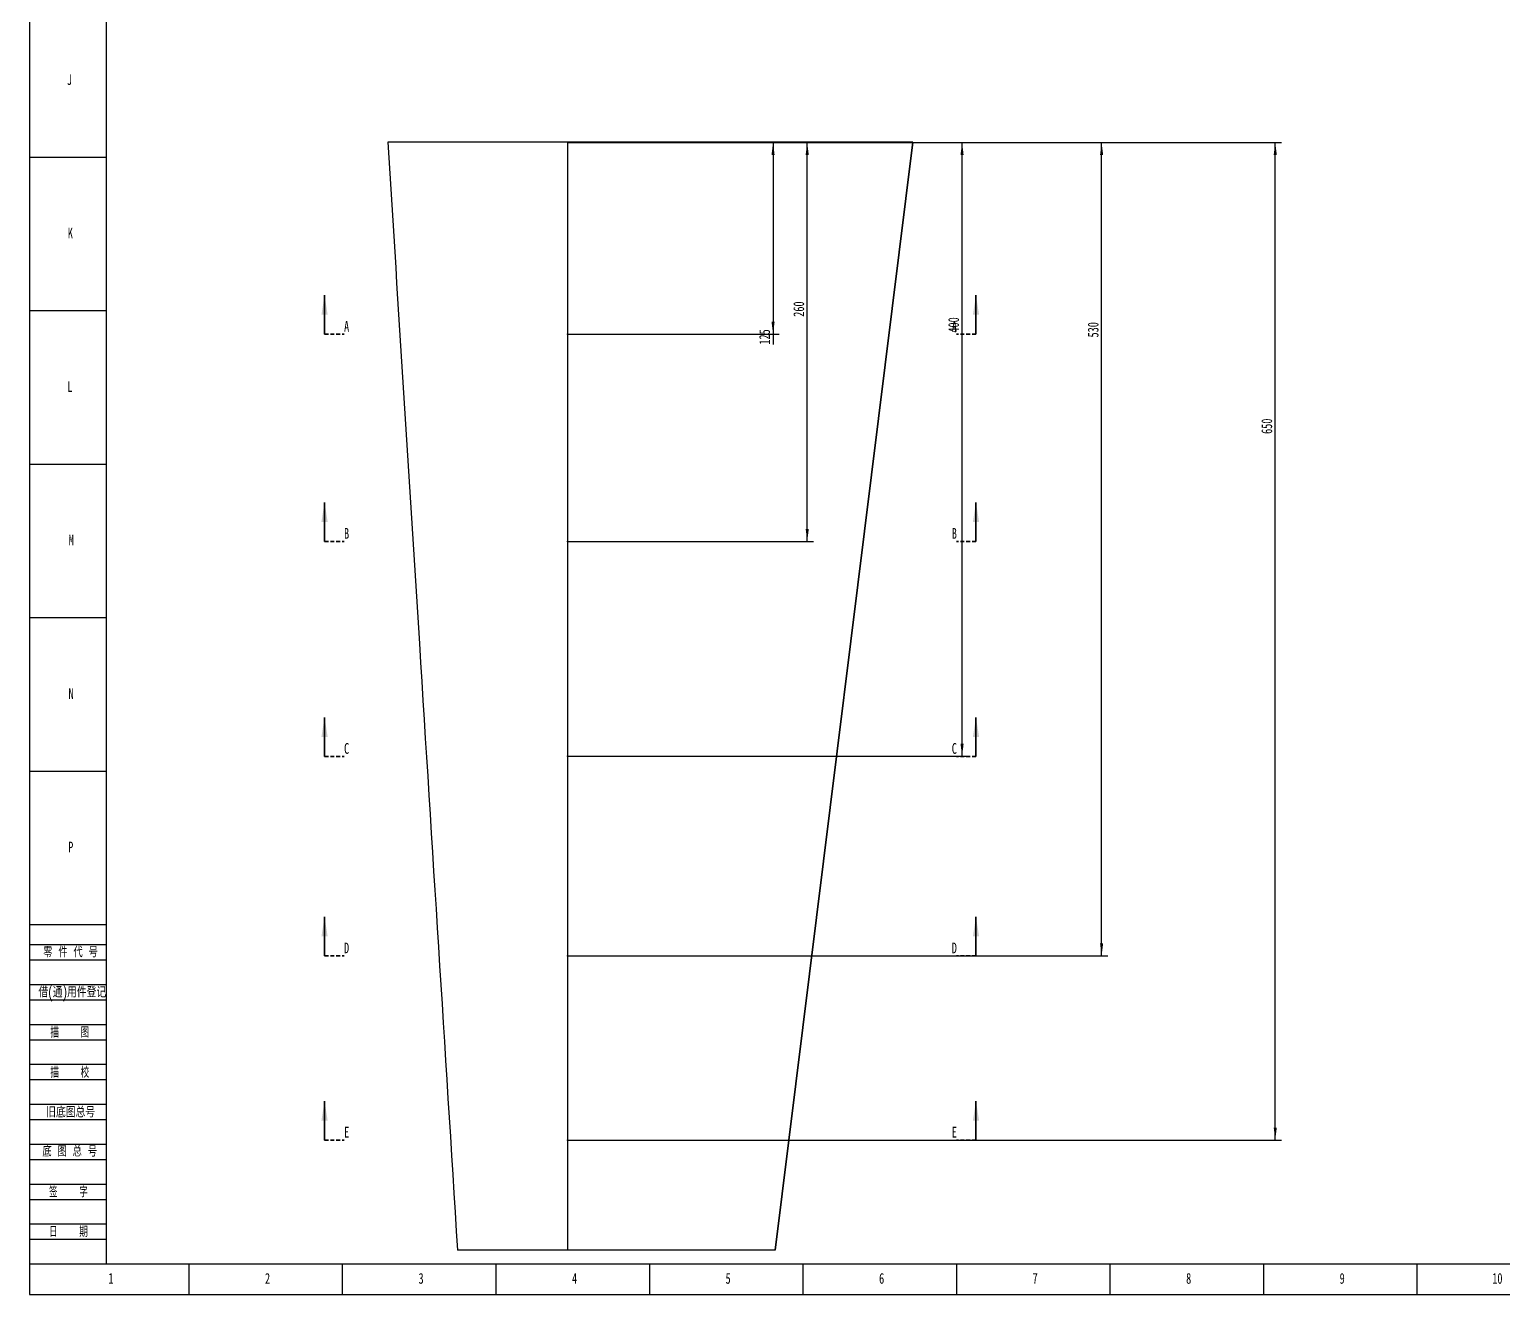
# Model space of a CAD drawing. Header units: millimetres. Extents: x 0 to 1189, y 0 to 841.
# Drawn here: x 0 to 479.8, y 0 to 412.1 of the extents above; entities that cross this region are included whole.
import ezdxf

# ---------------------------------------------------------------- set-up
doc = ezdxf.new("R2010")
doc.units = ezdxf.units.MM
doc.header["$PDSIZE"] = -1
doc.linetypes.add('HIDDEN', pattern=[1.905, 1.27, -0.635])
for name, color, linetype in [('10', 7, 'Continuous'), ('5', 7, 'Continuous'), ('9', 7, 'Continuous')]:
    doc.layers.add(name, color=color, linetype=linetype)
doc.styles.add('SLDTEXTSTYLE0', font='TXT', dxfattribs={"width": 0.7, "bigfont": 'bigfont'})
doc.styles.add('SLDTEXTSTYLE2', font='TXT', dxfattribs={"width": 0.614286, "bigfont": 'bigfont'})
doc.styles.add('SLDTEXTSTYLE4', font='TXT', dxfattribs={"width": 0.566667, "bigfont": 'bigfont'})
doc.styles.add('SLDTEXTSTYLE5', font='TXT', dxfattribs={"width": 0.7})
doc.dimstyles.new('SLDDIMSTYLE0', dxfattribs={"dimtxt": 3.5, "dimasz": 4.08, "dimexe": 0, "dimexo": 0.0625, "dimgap": 0.875, "dimtad": 2, "dimlfac": 2, "dimrnd": 1e-09, "dimzin": 12, "dimdsep": 46, "dimtxsty": 'SLDTEXTSTYLE5', "dimsah": 1, "dimcen": 0.09, "dimadec": 0, "dimazin": 3, "dimtfac": 1, "dimtofl": 0, "dimtmove": 0, "dimatfit": 3, "dimfxl": 1, "dimfrac": 2, "dimtolj": 1, "dimtzin": 12, "dimarcsym": 0})

# ---------------------------------------------------------------- blocks, each defined once
blk = doc.blocks.new('_D')
at = {"layer": '10', "transparency": 16777216}
for p, q in [((175.29, 375.32), (244.18, 375.32)), ((242.18, 375.32), (242.18, 312.82)), ((175.29, 312.82), (244.18, 312.82)), ((242.18, 312.82), (242.18, 309.43))]:
    blk.add_line(p, q, dxfattribs=at)
for points in [[(242.18, 375.32), (241.68, 371.24), (242.69, 371.24)], [(242.18, 312.82), (242.69, 316.9), (241.68, 316.9)]]:
    blk.add_solid(points, dxfattribs=at)
at = {"layer": '10', "transparency": 16777216, "insert": (237.67, 309.43), "char_height": 3.5, "attachment_point": 1, "rotation": 90, "style": 'SLDTEXTSTYLE5'}
blk.add_mtext('125', dxfattribs=at)
blk = doc.blocks.new('_D_1')
at = {"layer": '10', "transparency": 16777216}
for p, q in [((175.29, 375.32), (255.31, 375.32)), ((253.31, 245.32), (253.31, 375.32)), ((175.29, 245.32), (255.31, 245.32))]:
    blk.add_line(p, q, dxfattribs=at)
for points in [[(253.31, 375.32), (252.8, 371.24), (253.82, 371.24)], [(253.31, 245.32), (253.82, 249.4), (252.8, 249.4)]]:
    blk.add_solid(points, dxfattribs=at)
at = {"layer": '10', "transparency": 16777216, "insert": (248.8, 318.5), "char_height": 3.5, "attachment_point": 1, "rotation": 90, "style": 'SLDTEXTSTYLE5'}
blk.add_mtext('260', dxfattribs=at)
blk = doc.blocks.new('_D_2')
at = {"layer": '10', "transparency": 16777216}
for p, q in [((175.29, 375.32), (305.75, 375.32)), ((303.75, 175.32), (303.75, 375.32)), ((175.29, 175.32), (305.75, 175.32))]:
    blk.add_line(p, q, dxfattribs=at)
for points in [[(303.75, 375.32), (303.24, 371.24), (304.25, 371.24)], [(303.75, 175.32), (304.25, 179.4), (303.24, 179.4)]]:
    blk.add_solid(points, dxfattribs=at)
at = {"layer": '10', "transparency": 16777216, "insert": (299.23, 313.34), "char_height": 3.5, "attachment_point": 1, "rotation": 90, "style": 'SLDTEXTSTYLE5'}
blk.add_mtext('400', dxfattribs=at)
blk = doc.blocks.new('_D_3')
at = {"layer": '10', "transparency": 16777216}
for p, q in [((175.29, 375.32), (351.19, 375.32)), ((349.19, 110.32), (349.19, 375.32)), ((175.29, 110.32), (351.19, 110.32))]:
    blk.add_line(p, q, dxfattribs=at)
for points in [[(349.19, 375.32), (348.68, 371.24), (349.69, 371.24)], [(349.19, 110.32), (349.69, 114.4), (348.68, 114.4)]]:
    blk.add_solid(points, dxfattribs=at)
at = {"layer": '10', "transparency": 16777216, "insert": (344.67, 311.76), "char_height": 3.5, "attachment_point": 1, "rotation": 90, "style": 'SLDTEXTSTYLE5'}
blk.add_mtext('530', dxfattribs=at)
blk = doc.blocks.new('_D_4')
at = {"layer": '10', "transparency": 16777216}
for p, q in [((175.29, 375.32), (407.75, 375.32)), ((405.75, 50.32), (405.75, 375.32)), ((175.29, 50.32), (407.75, 50.32))]:
    blk.add_line(p, q, dxfattribs=at)
for points in [[(405.75, 375.32), (405.24, 371.24), (406.25, 371.24)], [(405.75, 50.32), (406.25, 54.4), (405.24, 54.4)]]:
    blk.add_solid(points, dxfattribs=at)
at = {"layer": '10', "transparency": 16777216, "insert": (401.23, 280.34), "char_height": 3.5, "attachment_point": 1, "rotation": 90, "style": 'SLDTEXTSTYLE5'}
blk.add_mtext('650', dxfattribs=at)

msp = doc.modelspace()

# ---------------------------------------------------------------- linework, layer by layer
at = {"color": 7, "linetype": 'Continuous', "lineweight": 25}
for p, q in [((175.2889, 375.3227), (175.2889, 14.4569)), ((287.6856, 375.3227), (242.8939, 14.4569)), ((242.8959, 14.4569), (287.6856, 375.3227))]:
    msp.add_line(p, q, dxfattribs=at)
at = {"color": 7, "linetype": 'Continuous', "lineweight": 35}
for p, q in [((96.1078, 312.8036), (96.1078, 325.5036)), ((308.2777, 312.8036), (308.2777, 325.5036)), ((96.1078, 245.3482), (96.1078, 258.0482)), ((308.2777, 245.3482), (308.2777, 258.0482)), ((96.1078, 175.3143), (96.1078, 188.0143)), ((308.2777, 175.3143), (308.2777, 188.0143)), ((96.1078, 110.3214), (96.1078, 123.0214)), ((308.2777, 110.3214), (308.2777, 123.0214)), ((96.1078, 50.3209), (96.1078, 63.0209)), ((308.2777, 50.3209), (308.2777, 63.0209))]:
    msp.add_line(p, q, dxfattribs=at)
at = {"color": 7, "linetype": 'HIDDEN', "lineweight": 35}
for p, q in [((96.1078, 312.8036), (102.4578, 312.8036)), ((308.2777, 312.8036), (301.9277, 312.8036)), ((96.1078, 245.3482), (102.4578, 245.3482)), ((308.2777, 245.3482), (301.9277, 245.3482)), ((96.1078, 175.3143), (102.4578, 175.3143)), ((308.2777, 175.3143), (301.9277, 175.3143)), ((96.1078, 110.3214), (102.4578, 110.3214)), ((308.2777, 110.3214), (301.9277, 110.3214)), ((96.1078, 50.3209), (102.4578, 50.3209)), ((308.2777, 50.3209), (301.9277, 50.3209))]:
    msp.add_line(p, q, dxfattribs=at)
at = {"color": 7, "linetype": 'Continuous', "lineweight": 25}
for points, knots in [([(116.7052, 375.3227), (120.1303, 320.8947), (127.7, 200.6065), (135.2708, 80.3175), (139.416, 14.4569)], [0, 0, 0, 0, 0.45248044, 1, 1, 1, 1]), ([(175.2889, 375.3227), (172.8422, 375.3227), (167.9488, 375.3227), (160.6301, 375.3227), (153.3612, 375.3227), (147.0578, 375.3227), (141.7112, 375.3227), (137.3002, 375.3227), (132.9688, 375.3227), (128.7603, 375.3227), (125.1387, 375.3227), (122.0731, 375.3227), (119.9854, 375.3227), (118.437, 375.3227), (117.5136, 375.3227), (116.9683, 375.3227), (116.6959, 375.3227), (116.734, 375.3227), (116.7432, 375.3227)], [0, 0, 0, 0, 0.11442122, 0.22883363, 0.34324331, 0.45764904, 0.5295668, 0.60148237, 0.67339433, 0.74529581, 0.81719114, 0.86825889, 0.91931609, 0.94485473, 0.9703764, 0.98314089, 0.9958987, 1, 1, 1, 1]), ([(287.6856, 375.3227), (287.1176, 375.3227), (286.1262, 375.3227), (284.7222, 375.3227), (283.4761, 375.3227), (282.2333, 375.3227), (280.9872, 375.3227), (279.7389, 375.3227), (278.4888, 375.3227), (277.2382, 375.3227), (275.57, 375.3227), (273.4876, 375.3227), (270.9918, 375.3227), (268.4979, 375.3227), (266.0062, 375.3227), (263.5148, 375.3227), (261.0233, 375.3227), (258.5353, 375.3227), (256.0507, 375.3227), (253.5683, 375.3227), (251.0821, 375.3227), (248.5908, 375.3227), (246.0916, 375.3227), (243.5836, 375.3227), (241.0831, 375.3227), (238.5899, 375.3227), (236.1046, 375.3227), (233.6098, 375.3227), (231.1054, 375.3227), (228.592, 375.3227), (226.0697, 375.3227), (223.5526, 375.3227), (221.042, 375.3227), (218.539, 375.3227), (216.0303, 375.3227), (213.5163, 375.3227), (210.9972, 375.3227), (208.4736, 375.3227), (205.9511, 375.3227), (203.4308, 375.3227), (200.9132, 375.3227), (198.3936, 375.3227), (195.8723, 375.3227), (193.349, 375.3227), (190.8239, 375.3227), (188.296, 375.3227), (185.7664, 375.3227), (183.2355, 375.3227), (179.7429, 375.3227), (177.0948, 375.3227), (175.2889, 375.3227)], [0, 0, 0, 0, 0.01598777, 0.02760342, 0.03903768, 0.05046865, 0.06190106, 0.07333252, 0.08476444, 0.09619655, 0.10763556, 0.13049922, 0.1533554, 0.17620712, 0.19905446, 0.22190714, 0.24476251, 0.26762472, 0.29037137, 0.31311579, 0.33584914, 0.35858632, 0.38131738, 0.40405505, 0.42679851, 0.44905399, 0.47130481, 0.49355542, 0.5158042, 0.5380558, 0.56030563, 0.58256543, 0.60445808, 0.62634262, 0.64822472, 0.67010638, 0.69199188, 0.71388181, 0.73577561, 0.75753483, 0.77928785, 0.80103746, 0.82278231, 0.84452564, 0.86627906, 0.888033, 0.90982087, 0.93159916, 0.95337978, 1, 1, 1, 1]), ([(175.2889, 14.4569), (174.0817, 14.4569), (171.6668, 14.4569), (168.063, 14.4569), (164.4723, 14.4569), (160.906, 14.4569), (157.3941, 14.4569), (153.9449, 14.4569), (150.5766, 14.4569), (147.3011, 14.4569), (144.6503, 14.4569), (142.581, 14.4569), (141.3115, 14.4569), (140.3635, 14.4569), (139.8224, 14.4569), (139.4977, 14.4569), (139.416, 14.4569), (139.4179, 14.4569), (139.4186, 14.4569)], [0, 0, 0, 0, 0.091282486, 0.18259349, 0.273903428, 0.365212498, 0.456520103, 0.546195849, 0.635865721, 0.725519744, 0.815152761, 0.866096159, 0.917029351, 0.942505538, 0.967951821, 0.980672922, 0.993355912, 1, 1, 1, 1]), ([(242.8939, 14.4569), (242.424, 14.4569), (241.6462, 14.4569), (240.5514, 14.4569), (239.6063, 14.4569), (238.6375, 14.4569), (237.6482, 14.4569), (236.6426, 14.4569), (235.6276, 14.4569), (234.6062, 14.4569), (233.5816, 14.4569), (232.5551, 14.4569), (231.5273, 14.4569), (230.5003, 14.4569), (229.4747, 14.4569), (228.4522, 14.4569), (227.4349, 14.4569), (226.4205, 14.4569), (225.4085, 14.4569), (224.3962, 14.4569), (223.3843, 14.4569), (222.3755, 14.4569), (221.3713, 14.4569), (220.3738, 14.4569), (219.3817, 14.4569), (218.3947, 14.4569), (217.4132, 14.4569), (216.4361, 14.4569), (215.4611, 14.4569), (214.4892, 14.4569), (213.5168, 14.4569), (212.5446, 14.4569), (211.5716, 14.4569), (210.5972, 14.4569), (209.621, 14.4569), (208.643, 14.4569), (207.6636, 14.4569), (206.682, 14.4569), (205.6989, 14.4569), (204.713, 14.4569), (203.7253, 14.4569), (202.7341, 14.4569), (201.74, 14.4569), (200.7423, 14.4569), (199.7422, 14.4569), (198.7388, 14.4569), (197.7319, 14.4569), (196.7211, 14.4569), (195.7076, 14.4569), (194.6916, 14.4569), (193.6739, 14.4569), (192.6544, 14.4569), (191.634, 14.4569), (190.6123, 14.4569), (189.5904, 14.4569), (188.5679, 14.4569), (187.5451, 14.4569), (186.5223, 14.4569), (185.4991, 14.4569), (184.4764, 14.4569), (183.454, 14.4569), (182.4318, 14.4569), (181.4108, 14.4569), (180.3901, 14.4569), (179.3706, 14.4569), (178.352, 14.4569), (176.9916, 14.4569), (175.9708, 14.4569), (175.2889, 14.4569)], [0, 0, 0, 0, 0.021868, 0.0360125, 0.05048213, 0.065293, 0.08039799, 0.09574546, 0.11124699, 0.12683327, 0.1424609, 0.15814952, 0.17384637, 0.18953605, 0.20522292, 0.22085551, 0.23640457, 0.25188422, 0.26734295, 0.28281152, 0.29828455, 0.31368419, 0.32898995, 0.34418677, 0.35923508, 0.37419973, 0.38905302, 0.40377845, 0.41842961, 0.43302954, 0.44754133, 0.46205173, 0.47652769, 0.49097063, 0.50540957, 0.51985196, 0.53426794, 0.5486778, 0.56309126, 0.57749632, 0.59191172, 0.6063353, 0.62078408, 0.63525871, 0.64975387, 0.66425006, 0.67878984, 0.69337435, 0.70797557, 0.72259726, 0.7372286, 0.75186897, 0.7665119, 0.78115732, 0.7958068, 0.81042998, 0.82506745, 0.83969859, 0.85430628, 0.86892686, 0.88352163, 0.89810069, 0.91269097, 0.92723223, 0.94178341, 0.95631768, 0.97082009, 1, 1, 1, 1])]:
    msp.add_open_spline(points, degree=3, knots=knots, dxfattribs=at)
at = {"color": 7, "linetype": 'Continuous', "lineweight": 35}
for points in [[(96.1078, 325.5036), (95.0918, 319.1536), (97.1238, 319.1536)], [(308.2777, 325.5036), (307.2617, 319.1536), (309.2937, 319.1536)], [(96.1078, 258.0482), (95.0918, 251.6982), (97.1238, 251.6982)], [(308.2777, 258.0482), (307.2617, 251.6982), (309.2937, 251.6982)], [(96.1078, 188.0143), (95.0918, 181.6643), (97.1238, 181.6643)], [(308.2777, 188.0143), (307.2617, 181.6643), (309.2937, 181.6643)], [(96.1078, 123.0214), (95.0918, 116.6714), (97.1238, 116.6714)], [(308.2777, 123.0214), (307.2617, 116.6714), (309.2937, 116.6714)], [(96.1078, 63.0209), (95.0918, 56.6709), (97.1238, 56.6709)], [(308.2777, 63.0209), (307.2617, 56.6709), (309.2937, 56.6709)]]:
    msp.add_solid(points, dxfattribs=at)
at = {"layer": '10'}
for p in [(175.2889, 312.8227), (175.2889, 245.3227), (175.2889, 175.3227), (175.2889, 110.3227), (175.2889, 50.3227)]:
    msp.add_point(p, dxfattribs=at)
at = {"layer": '5', "color": 7}
for p, q in [((0, 841), (0, 0)), ((0, 114), (25, 114)), ((0, 109), (25, 109)), ((0, 101), (25, 101)), ((0, 96), (25, 96)), ((0, 88), (25, 88)), ((0, 83), (25, 83)), ((0, 75), (25, 75)), ((0, 70), (25, 70)), ((0, 62), (25, 62)), ((0, 57), (25, 57)), ((0, 49), (25, 49)), ((0, 44), (25, 44)), ((0, 36), (25, 36)), ((0, 31), (25, 31)), ((0, 23), (25, 23)), ((0, 18), (25, 18)), ((0, 0), (1189, 0))]:
    msp.add_line(p, q, dxfattribs=at)
at = {"layer": '5', "color": 7, "lineweight": 25}
for p, q in [((25, 831.0501), (25, 10)), ((0, 10), (1179, 10))]:
    msp.add_line(p, q, dxfattribs=at)
at = {"layer": '5'}
for p, q in [((0, 370.5), (25, 370.5)), ((0, 320.5), (25, 320.5)), ((0, 270.5), (25, 270.5)), ((0, 220.5), (25, 220.5)), ((0, 170.5), (25, 170.5)), ((0, 120.5), (25, 120.5)), ((52, 0), (52, 10)), ((102, 0), (102, 10)), ((152, 0), (152, 10)), ((202, 0), (202, 10)), ((252, 0), (252, 10)), ((302, 0), (302, 10)), ((352, 0), (352, 10)), ((402, 0), (402, 10)), ((452, 0), (452, 10))]:
    msp.add_line(p, q, dxfattribs=at)

# ---------------------------------------------------------------- texts
at = {"color": 7, "linetype": 'Continuous', "char_height": 3.5, "attachment_point": 1, "style": 'SLDTEXTSTYLE5'}
for s, insert in [('A', (102.4578, 317.1328)), ('A', (300.3983, 317.1328)), ('B', (102.4578, 249.6773)), ('B', (300.3983, 249.6773)), ('C', (102.4578, 179.6434)), ('C', (300.394, 179.6434)), ('D', (102.4578, 114.6506)), ('D', (300.3983, 114.6506)), ('E', (102.4578, 54.65)), ('E', (300.394, 54.65))]:
    msp.add_mtext(s, dxfattribs=dict(at, insert=insert))
at = {"layer": '10', "char_height": 3.5, "attachment_point": 2, "style": 'SLDTEXTSTYLE5'}
for s, insert in [('J', (13.0153, 397.5095)), ('K', (13.3203, 347.5095)), ('L', (13.1806, 297.5095)), ('M', (13.5974, 247.5095)), ('N', (13.5488, 197.5095)), ('P', (13.4443, 147.5095)), ('1', (26.5444, 7.0095)), ('2', (77.5444, 7.0095)), ('3', (127.5444, 7.0095)), ('4', (177.5444, 7.0095)), ('5', (227.5444, 7.0095)), ('6', (277.5469, 7.0095)), ('7', (327.5469, 7.0095)), ('8', (377.5469, 7.0095)), ('9', (427.5469, 7.0095)), ('10', (478.0889, 7.0095))]:
    msp.add_mtext(s, dxfattribs=dict(at, insert=insert))
at = {"layer": '9', "color": 7, "char_height": 3.5}
for s, insert, attachment_point, style in [('零 件 代 号', (4.4822, 113.3599), 1, 'SLDTEXTSTYLE2'), ('借(通)用件登记', (2.9328, 100.2756), 1, 'SLDTEXTSTYLE0'), ('描    图', (13.1292, 87.176), 2, 'SLDTEXTSTYLE4'), ('描    校', (13.1292, 74.1365), 2, 'SLDTEXTSTYLE4'), ('旧底图总号', (5.4591, 61.2006), 1, 'SLDTEXTSTYLE0'), ('底 图 总 号', (4.2122, 48.4331), 1, 'SLDTEXTSTYLE2'), ('签    字', (12.6912, 35.1926), 2, 'SLDTEXTSTYLE4'), ('日    期', (12.6912, 22.2333), 2, 'SLDTEXTSTYLE4')]:
    msp.add_mtext(s, dxfattribs=dict(at, insert=insert, attachment_point=attachment_point, style=style))

# ---------------------------------------------------------------- dimensions: what is measured, and where the dimension line sits
at = {"layer": '10'}
for base, p1, p2, picture, middle in [((242.1835, 312.8227), (175.2889, 375.3227), (175.2889, 312.8227), '_D', (242.1835, 311.7376)), ((253.3125, 375.3227), (175.2889, 245.3227), (175.2889, 375.3227), '_D_1', (253.3125, 320.7998)), ((303.7451, 375.3227), (175.2889, 175.3227), (175.2889, 375.3227), '_D_2', (303.7451, 315.6463)), ((349.1854, 375.3227), (175.2889, 110.3227), (175.2889, 375.3227), '_D_3', (349.1854, 314.0641)), ((405.7451, 375.3227), (175.2889, 50.3227), (175.2889, 375.3227), '_D_4', (405.7451, 282.6417))]:
    dim = msp.add_linear_dim(base=base, p1=p1, p2=p2, angle=90, dimstyle='SLDDIMSTYLE0', dxfattribs=at)
    dim.commit()
    dim.dimension.update_dxf_attribs({"geometry": picture, "text_midpoint": middle, "dimtype": 160})

doc.saveas('drawing.dxf')
